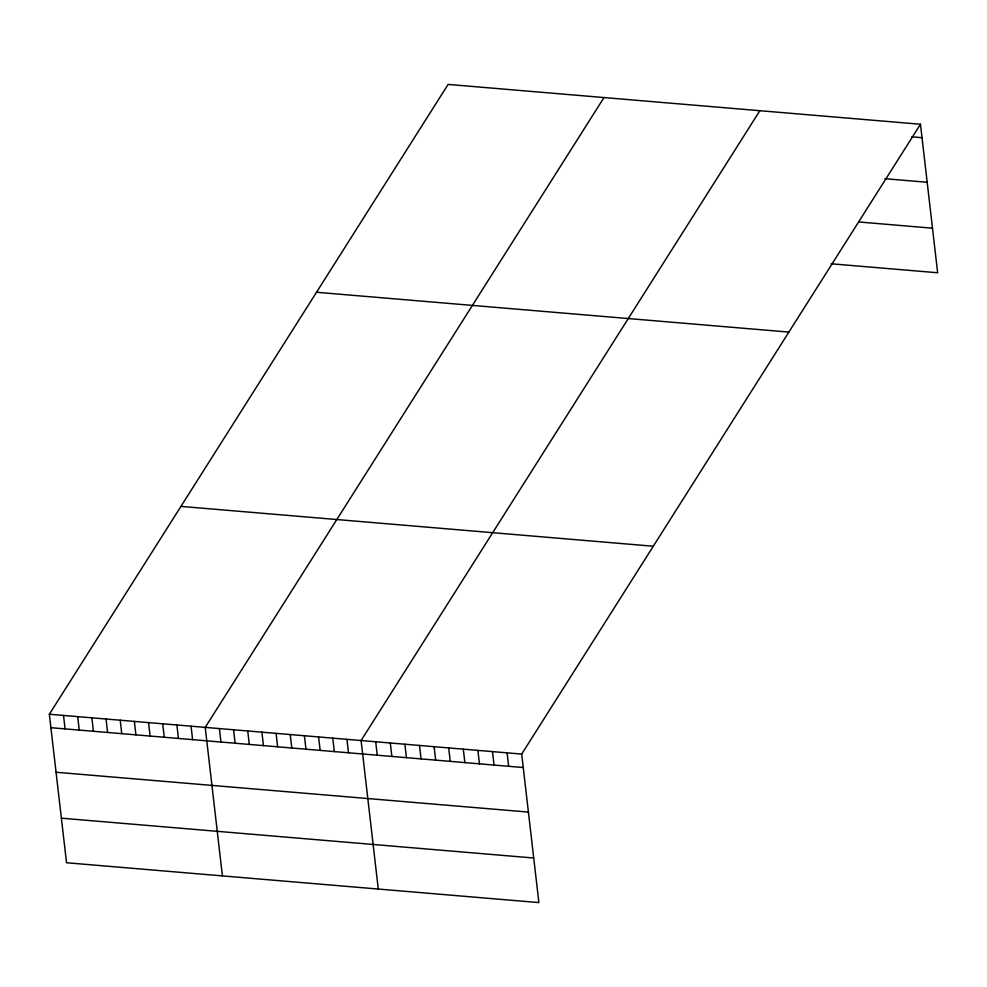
<?xml version="1.0" encoding="UTF-8"?>
<svg xmlns="http://www.w3.org/2000/svg" width="987" height="987" viewBox="0 0 987 987"><rect width="100%" height="100%" fill="white"/><g stroke="black" fill="none" stroke-linecap="round" stroke-linejoin="round"><path stroke-width="1.48" d="M920.464 124.251L521.691 754.08L538.877 902.587L66.536 862.749L49.35 714.243L448.123 84.413L920.464 124.251L937.65 272.757L831.079 263.776M603.995 97.565L205.222 727.382L222.408 875.901M759.867 110.704L361.094 740.534L378.28 889.04M911.803 136.835L922.018 137.699M884.846 178.696L927.175 182.262M859.492 222.026L932.493 228.194M316.531 292.263L788.872 332.088M180.942 506.393L653.283 546.23M49.35 714.243L521.691 754.08M50.905 727.69L523.246 767.528M56.062 772.253L528.403 812.091M61.379 818.174L533.72 858.011M507.096 752.847L508.65 766.294M492.488 751.613L494.043 765.061M477.893 750.379L479.448 763.827M463.298 749.158L464.852 762.593M448.69 747.924L450.245 761.372M434.095 746.69L435.649 760.138M419.5 745.456L421.054 758.904M404.892 744.223L406.447 757.671M390.297 743.001L391.851 756.437M375.689 741.768L377.256 755.215M346.93 739.337L348.485 752.785M332.755 738.14L334.309 751.588M318.579 736.944L320.146 750.391M304.415 735.747L305.97 749.195M290.24 734.562L291.794 747.998M276.076 733.366L277.631 746.814M261.9 732.169L263.455 745.617M247.737 730.972L249.292 744.42M233.561 729.775L235.116 743.223M219.398 728.579L220.952 742.027M191.046 726.198L192.613 739.633M176.883 725.001L178.437 738.449M162.707 723.804L164.261 737.252M148.543 722.607L150.098 736.055M134.368 721.411L135.922 734.859M120.204 720.214L121.759 733.662M106.028 719.017L107.583 732.465M91.865 717.82L93.42 731.268M77.689 716.636L79.244 730.072M63.526 715.439L65.08 728.887"/></g></svg>
